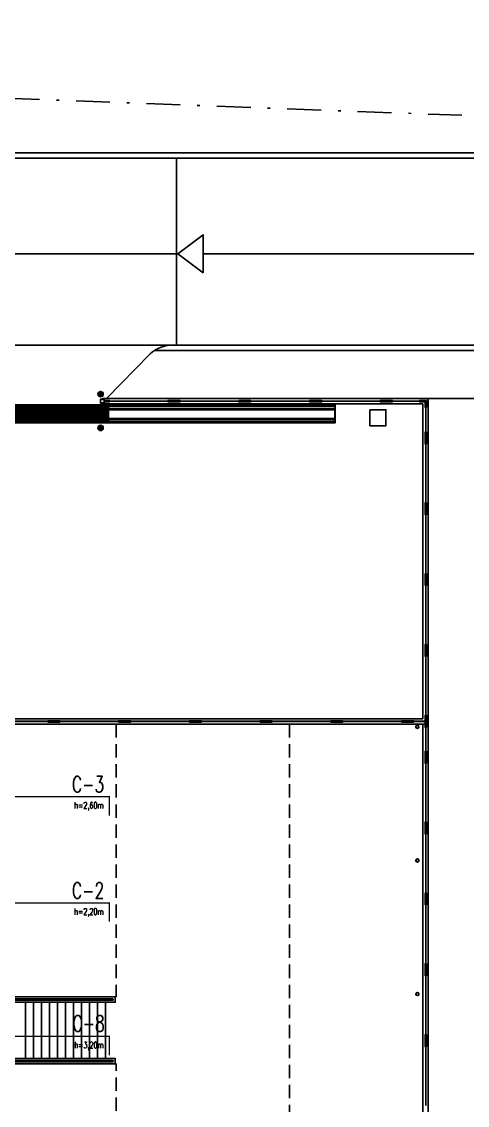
# Model space of a CAD drawing. Header units: millimetres. Extents: x -77 to 207, y -160 to 187.
# Drawn here: x 1.74 to 18.44, y 15.33 to 55.88 of the extents above; entities that cross this region are included whole.
import ezdxf
from ezdxf.xclip import XClip

# ---------------------------------------------------------------- set-up
doc = ezdxf.new("R2010")
doc.units = ezdxf.units.MM
doc.header["$LTSCALE"] = 0.1
doc.linetypes.add('X REF - ANELO INST bind$0$X REF - ANELO EXT$0$DASHDOT', pattern=[25.4, 12.7, -6.35, 0, -6.35])
doc.linetypes.add('X REF - ANELO INST bind$0$X REF - ANELO EXT$0$DASHED', pattern=[0.75, 0.5, -0.25])
for name, color, linetype in [('C02 PRY comun', 191, 'Continuous'), ('C03 PRY comun+papel kraft', 192, 'Continuous'), ('C08 CH trapezoidal', 148, 'Continuous'), ('X REF - ANELO INST bind$0$X REF - ANELO EXT$0$A-CORDONES', 8, 'Continuous'), ('X REF - ANELO INST bind$0$X REF - ANELO EXT$0$A-VISTAS', 8, 'Continuous'), ('X REF - ANELO INST bind$0$X REF - ANELO EXT$0$C-METALICA', 8, 'Continuous'), ('X REF - ANELO INST bind$0$X REF - ANELO EXT$0$D-BARANDA', 8, 'Continuous'), ('X REF - ANELO INST bind$0$X REF - ANELO EXT$0$D-POSTE HG20', 8, 'Continuous'), ('X REF - ANELO INST bind$0$X REF - ANELO EXT$0$E-REJILLAS', 8, 'Continuous'), ('X REF - ANELO INST bind$0$X REF - ANELO EXT$0$MET-COLUMNA METALICA', 7, 'Continuous'), ('X REF - ANELO INST bind$0$X REF - ANELO EXT$0$PROY-MEDIASOMBRA', 8, 'X REF - ANELO INST bind$0$X REF - ANELO EXT$0$DASHED'), ('X REF - ANELO INST bind$0$X REF - ANELO EXT$0$RLV-AUXILIARES', 252, 'Continuous'), ('X REF - ANELO INST bind$0$X REF - ANELO EXT$0$RLV-CORDONES', 8, 'Continuous'), ('X REF - ANELO INST bind$0$X REF - ANELO EXT$0$RLV-LINEA MT', 252, 'X REF - ANELO INST bind$0$X REF - ANELO EXT$0$DASHDOT'), ('X REF - ANELO INST bind$0$X REF - ANELO$0$A-VISTAS', 8, 'Continuous')]:
    doc.layers.add(name, color=color, linetype=linetype)
doc.styles.get("Standard").update_dxf_attribs({"font": 'arial.ttf'})
pattern_1 = [(0, (3.479, -383.36), (0, 6.985), [5.08, -1.905]), (90, (3.479, -383.36), (-6.985, 4e-16), [5.08, -1.905])]

# ---------------------------------------------------------------- blocks, each defined once
blk = doc.blocks.new('X REF - ANELO INST bind$0$X REF - ANELO EXT$0$Guia y reja de porton')
at = {"layer": 'X REF - ANELO INST bind$0$X REF - ANELO EXT$0$A-VISTAS'}
for p, q in [((-3.995, 0.613), (4.485, 0.613)), ((-3.995, 0.528), (4.485, 0.528)), ((-3.995, 0.117), (4.485, 0.117)), ((-3.995, 0.032), (4.485, 0.032))]:
    blk.add_line(p, q, dxfattribs=at)
for points in [[(-4.005, 0.673), (4.495, 0.673), (4.495, 0), (-4.005, 0)], [(-3.995, 0.663), (4.485, 0.663), (4.485, 0.01), (-3.995, 0.01)]]:
    blk.add_lwpolyline(points, close=True, dxfattribs=at)
at = {"layer": 'X REF - ANELO INST bind$0$X REF - ANELO EXT$0$E-REJILLAS'}
for p, q in [((-3.995, 0.488), (4.485, 0.488)), ((-3.995, 0.449), (4.485, 0.449)), ((-3.995, 0.418), (4.485, 0.418)), ((-3.788, 0.488), (-3.788, 0.157)), ((-3.288, 0.488), (-3.288, 0.157)), ((-2.788, 0.488), (-2.788, 0.157)), ((-2.288, 0.488), (-2.288, 0.157)), ((-1.788, 0.488), (-1.788, 0.157)), ((-1.288, 0.488), (-1.288, 0.157)), ((-0.788, 0.488), (-0.788, 0.157)), ((-0.288, 0.488), (-0.288, 0.157)), ((0.212, 0.488), (0.212, 0.157)), ((0.712, 0.488), (0.712, 0.157)), ((1.212, 0.488), (1.212, 0.157)), ((1.712, 0.488), (1.712, 0.157)), ((2.212, 0.488), (2.212, 0.157)), ((2.712, 0.488), (2.712, 0.157)), ((3.212, 0.488), (3.212, 0.157)), ((3.712, 0.488), (3.712, 0.157)), ((4.212, 0.488), (4.212, 0.157)), ((-3.995, 0.386), (4.485, 0.386)), ((-3.995, 0.354), (4.485, 0.354)), ((-3.995, 0.323), (4.485, 0.323)), ((-3.995, 0.291), (4.485, 0.291)), ((-3.995, 0.26), (4.485, 0.26)), ((-3.995, 0.228), (4.485, 0.228)), ((-3.995, 0.196), (4.485, 0.196)), ((-3.995, 0.157), (4.485, 0.157))]:
    blk.add_line(p, q, dxfattribs=at)
blk = doc.blocks.new('X REF - ANELO INST bind$0$X REF - ANELO EXT$0$Porton corrodizo PLT')
at = {"layer": 'X REF - ANELO INST bind$0$X REF - ANELO EXT$0$C-METALICA'}
h = blk.add_hatch(dxfattribs=at)
h.set_pattern_fill('ANGLE', color=255)
h.set_pattern_definition([(0, (3.479, -382.86), (0, 6.985), [5.08, -1.905]), (90, (3.479, -382.86), (-6.985, 4e-16), [5.08, -1.905])])
h.paths.add_polyline_path([(0.005, 0.954), (-8.402, 0.954), (-8.402, 0.894), (0.005, 0.894)])
h = blk.add_hatch(color=255, dxfattribs=at)
h.dxf.hatch_style = 1
h.paths.add_polyline_path([(-8.402, 0.894), (-8.342, 0.894), (-8.342, 0.394), (-8.402, 0.394)])
h = blk.add_hatch(dxfattribs=at)
h.set_pattern_fill('ANGLE', color=253)
h.set_pattern_definition(pattern_1)
h.paths.add_polyline_path([(-8.4, 0.896), (-8.4, 0.952), (-8.344, 0.952), (-8.344, 0.896)])
h = blk.add_hatch(dxfattribs=at)
h.set_pattern_fill('ANGLE', color=253)
h.set_pattern_definition([(0, (3.68, -383.36), (0, 6.985), [5.08, -1.905]), (90, (3.68, -383.36), (-6.985, 4e-16), [5.08, -1.905])])
h.paths.add_polyline_path([(-8.199, 0.896), (-8.199, 0.952), (-8.143, 0.952), (-8.143, 0.896)])
h = blk.add_hatch(dxfattribs=at)
h.set_pattern_fill('ANGLE', color=253)
h.set_pattern_definition([(0, (5.348, -383.36), (0, 6.985), [5.08, -1.905]), (90, (5.348, -383.36), (-6.985, 4e-16), [5.08, -1.905])])
h.paths.add_polyline_path([(-6.531, 0.896), (-6.531, 0.952), (-6.475, 0.952), (-6.475, 0.896)])
h = blk.add_hatch(color=255, dxfattribs=at)
h.dxf.hatch_style = 1
h.paths.add_polyline_path([(-6.332, 0.894), (-6.272, 0.894), (-6.272, 0.394), (-6.332, 0.394)])
h = blk.add_hatch(dxfattribs=at)
h.set_pattern_fill('ANGLE', color=253)
h.set_pattern_definition([(0, (5.549, -383.36), (0, 6.985), [5.08, -1.905]), (90, (5.549, -383.36), (-6.985, 4e-16), [5.08, -1.905])])
h.paths.add_polyline_path([(-6.33, 0.896), (-6.33, 0.952), (-6.274, 0.952), (-6.274, 0.896)])
h = blk.add_hatch(dxfattribs=at)
h.set_pattern_fill('ANGLE', color=253)
h.set_pattern_definition([(0, (5.75, -383.36), (0, 6.985), [5.08, -1.905]), (90, (5.75, -383.36), (-6.985, 4e-16), [5.08, -1.905])])
h.paths.add_polyline_path([(-6.129, 0.896), (-6.129, 0.952), (-6.073, 0.952), (-6.073, 0.896)])
h = blk.add_hatch(dxfattribs=at)
h.set_pattern_fill('ANGLE', color=253)
h.set_pattern_definition([(0, (7.452, -383.36), (0, 6.985), [5.08, -1.905]), (90, (7.452, -383.36), (-6.985, 4e-16), [5.08, -1.905])])
h.paths.add_polyline_path([(-4.428, 0.896), (-4.428, 0.952), (-4.372, 0.952), (-4.372, 0.896)])
h = blk.add_hatch(color=255, dxfattribs=at)
h.dxf.hatch_style = 1
h.paths.add_polyline_path([(-4.229, 0.894), (-4.169, 0.894), (-4.169, 0.394), (-4.229, 0.394)])
h = blk.add_hatch(dxfattribs=at)
h.set_pattern_fill('ANGLE', color=253)
h.set_pattern_definition([(0, (7.653, -383.36), (0, 6.985), [5.08, -1.905]), (90, (7.653, -383.36), (-6.985, 4e-16), [5.08, -1.905])])
h.paths.add_polyline_path([(-4.227, 0.896), (-4.227, 0.952), (-4.171, 0.952), (-4.171, 0.896)])
h = blk.add_hatch(dxfattribs=at)
h.set_pattern_fill('ANGLE', color=253)
h.set_pattern_definition([(0, (7.8536, -383.36), (0, 6.985), [5.08, -1.905]), (90, (7.8536, -383.36), (-6.985, 4e-16), [5.08, -1.905])])
h.paths.add_polyline_path([(-4.026, 0.896), (-4.026, 0.952), (-3.97, 0.952), (-3.97, 0.896)])
h = blk.add_hatch(dxfattribs=at)
h.set_pattern_fill('ANGLE', color=253)
h.set_pattern_definition([(0, (9.555, -383.36), (0, 6.985), [5.08, -1.905]), (90, (9.555, -383.36), (-6.985, 4e-16), [5.08, -1.905])])
h.paths.add_polyline_path([(-2.324, 0.896), (-2.324, 0.952), (-2.268, 0.952), (-2.268, 0.896)])
h = blk.add_hatch(color=255, dxfattribs=at)
h.dxf.hatch_style = 1
h.paths.add_polyline_path([(-2.125, 0.894), (-2.065, 0.894), (-2.065, 0.394), (-2.125, 0.394)])
h = blk.add_hatch(dxfattribs=at)
h.set_pattern_fill('ANGLE', color=253)
h.set_pattern_definition([(0, (9.756, -383.36), (0, 6.985), [5.08, -1.905]), (90, (9.756, -383.36), (-6.985, 4e-16), [5.08, -1.905])])
h.paths.add_polyline_path([(-2.123, 0.896), (-2.123, 0.952), (-2.067, 0.952), (-2.067, 0.896)])
h = blk.add_hatch(dxfattribs=at)
h.set_pattern_fill('ANGLE', color=253)
h.set_pattern_definition([(0, (9.957, -383.36), (0, 6.985), [5.08, -1.905]), (90, (9.957, -383.36), (-6.985, 4e-16), [5.08, -1.905])])
h.paths.add_polyline_path([(-1.922, 0.896), (-1.922, 0.952), (-1.866, 0.952), (-1.866, 0.896)])
h = blk.add_hatch(dxfattribs=at)
h.set_pattern_fill('ANGLE', color=253)
h.set_pattern_definition([(0, (11.625, -383.36), (0, 6.985), [5.08, -1.905]), (90, (11.625, -383.36), (-6.985, 4e-16), [5.08, -1.905])])
h.paths.add_polyline_path([(-0.254, 0.896), (-0.254, 0.952), (-0.198, 0.952), (-0.198, 0.896)])
h = blk.add_hatch(color=255, dxfattribs=at)
h.dxf.hatch_style = 1
h.paths.add_polyline_path([(-0.055, 0.894), (0.005, 0.894), (0.005, 0.394), (-0.055, 0.394)])
h = blk.add_hatch(dxfattribs=at)
h.set_pattern_fill('ANGLE', color=253)
h.set_pattern_definition([(0, (11.826, -383.36), (0, 6.985), [5.08, -1.905]), (90, (11.826, -383.36), (-6.985, 4e-16), [5.08, -1.905])])
h.paths.add_polyline_path([(-0.053, 0.896), (-0.053, 0.952), (0.003, 0.952), (0.003, 0.896)])
h = blk.add_hatch(dxfattribs=at)
h.set_pattern_fill('ANGLE', color=255)
h.set_pattern_definition(pattern_1)
h.paths.add_polyline_path([(0.005, 0.454), (-8.402, 0.454), (-8.402, 0.394), (0.005, 0.394)])
at = {"layer": 'X REF - ANELO INST bind$0$X REF - ANELO EXT$0$C-METALICA', "elevation": 0.008}
for points in [[(0.005, 0.954), (-8.402, 0.954), (-8.402, 0.894), (0.005, 0.894)], [(-8.402, 0.894), (-8.402, 0.954), (-8.342, 0.954), (-8.342, 0.894)], [(-8.402, 0.894), (-8.342, 0.894), (-8.342, 0.394), (-8.402, 0.394)], [(-8.4, 0.896), (-8.4, 0.952), (-8.344, 0.952), (-8.344, 0.896)], [(-8.201, 0.894), (-8.201, 0.954), (-8.141, 0.954), (-8.141, 0.894)], [(-8.199, 0.896), (-8.199, 0.952), (-8.143, 0.952), (-8.143, 0.896)], [(-6.533, 0.894), (-6.533, 0.954), (-6.473, 0.954), (-6.473, 0.894)], [(-6.531, 0.896), (-6.531, 0.952), (-6.475, 0.952), (-6.475, 0.896)], [(-6.332, 0.894), (-6.332, 0.954), (-6.272, 0.954), (-6.272, 0.894)], [(-6.332, 0.894), (-6.272, 0.894), (-6.272, 0.394), (-6.332, 0.394)], [(-6.33, 0.896), (-6.33, 0.952), (-6.274, 0.952), (-6.274, 0.896)], [(-6.131, 0.894), (-6.131, 0.954), (-6.071, 0.954), (-6.071, 0.894)], [(-6.129, 0.896), (-6.129, 0.952), (-6.073, 0.952), (-6.073, 0.896)], [(-4.43, 0.894), (-4.43, 0.954), (-4.37, 0.954), (-4.37, 0.894)], [(-4.428, 0.896), (-4.428, 0.952), (-4.372, 0.952), (-4.372, 0.896)], [(-4.229, 0.894), (-4.229, 0.954), (-4.169, 0.954), (-4.169, 0.894)], [(-4.229, 0.894), (-4.169, 0.894), (-4.169, 0.394), (-4.229, 0.394)], [(-4.227, 0.896), (-4.227, 0.952), (-4.171, 0.952), (-4.171, 0.896)], [(-4.028, 0.894), (-4.028, 0.954), (-3.968, 0.954), (-3.968, 0.894)], [(-4.026, 0.896), (-4.026, 0.952), (-3.97, 0.952), (-3.97, 0.896)], [(-2.326, 0.894), (-2.326, 0.954), (-2.266, 0.954), (-2.266, 0.894)], [(-2.324, 0.896), (-2.324, 0.952), (-2.268, 0.952), (-2.268, 0.896)], [(-2.125, 0.894), (-2.125, 0.954), (-2.065, 0.954), (-2.065, 0.894)], [(-2.125, 0.894), (-2.065, 0.894), (-2.065, 0.394), (-2.125, 0.394)], [(-2.123, 0.896), (-2.123, 0.952), (-2.067, 0.952), (-2.067, 0.896)], [(-1.924, 0.894), (-1.924, 0.954), (-1.864, 0.954), (-1.864, 0.894)], [(-1.922, 0.896), (-1.922, 0.952), (-1.866, 0.952), (-1.866, 0.896)], [(-0.256, 0.894), (-0.256, 0.954), (-0.196, 0.954), (-0.196, 0.894)], [(-0.254, 0.896), (-0.254, 0.952), (-0.198, 0.952), (-0.198, 0.896)], [(-0.055, 0.894), (-0.055, 0.954), (0.005, 0.954), (0.005, 0.894)], [(-0.055, 0.894), (0.005, 0.894), (0.005, 0.394), (-0.055, 0.394)], [(-0.053, 0.896), (-0.053, 0.952), (0.003, 0.952), (0.003, 0.896)], [(0.005, 0.454), (-8.402, 0.454), (-8.402, 0.394), (0.005, 0.394)]]:
    blk.add_lwpolyline(points, close=True, dxfattribs=at)
blk = doc.blocks.new('X REF - ANELO INST bind$0$X REF - ANELO EXT$0$def hg poste 20')
at = {"layer": 'X REF - ANELO INST bind$0$X REF - ANELO EXT$0$D-POSTE HG20'}
h = blk.add_hatch(color=256, dxfattribs=at)
edge = h.paths.add_edge_path()
edge.add_arc((1268.582, 494.004), 0.1, 0, 360)
blk.add_circle((1268.582, 494.004), 0.1, dxfattribs=at)
blk = doc.blocks.new('X REF - ANELO INST bind$0$X REF - ANELO EXT')
at = {"layer": 'X REF - ANELO INST bind$0$X REF - ANELO EXT$0$A-CORDONES'}
for points in [[(0.279, 19.19), (5.248, 19.19), (5.248, 19.39), (0.279, 19.39)], [(0.279, 16.887), (5.248, 16.887), (5.248, 17.087), (0.279, 17.087)]]:
    blk.add_lwpolyline(points, dxfattribs=at)
at = {"layer": 'X REF - ANELO INST bind$0$X REF - ANELO EXT$0$A-VISTAS'}
for p, q in [((16.981, 29.595), (16.981, 41.778)), ((4.996, 41.485), (13.476, 41.485)), ((4.996, 41.4), (13.476, 41.4)), ((16.781, 29.795), (16.781, 41.588)), ((4.996, 40.989), (13.476, 40.989)), ((4.996, 40.904), (13.476, 40.904)), ((0.279, 29.795), (16.781, 29.795)), ((0.279, 29.595), (16.981, 29.595)), ((1.881, 17.087), (1.881, 19.19)), ((2.181, 17.087), (2.181, 19.19)), ((2.481, 17.087), (2.481, 19.19)), ((2.781, 17.087), (2.781, 19.19)), ((3.081, 17.087), (3.081, 19.19)), ((3.381, 17.087), (3.381, 19.19)), ((3.681, 17.087), (3.681, 19.19)), ((3.981, 17.087), (3.981, 19.19)), ((4.281, 17.087), (4.281, 19.19)), ((4.581, 17.087), (4.581, 19.19)), ((4.881, 17.087), (4.881, 19.19))]:
    blk.add_line(p, q, dxfattribs=at)
for points in [[(4.78, 41.753), (4.78, 41.778), (16.981, 41.778)], [(16.781, 41.588), (4.78, 41.588), (4.78, 41.613)], [(11.781, -6.245), (11.781, -6.047), (16.781, -6.047), (16.781, 29.595), (16.781, 29.595), (16.981, 29.595), (16.981, 29.595), (16.981, -6.245), (11.781, -6.245)]]:
    blk.add_lwpolyline(points, dxfattribs=at)
for points in [[(16.981, 5.472), (16.981, 41.778), (47.481, 41.778), (47.481, 5.472)], [(4.986, 41.545), (13.486, 41.545), (13.486, 40.872), (4.986, 40.872)], [(4.996, 41.535), (13.476, 41.535), (13.476, 40.882), (4.996, 40.882)]]:
    blk.add_lwpolyline(points, close=True, dxfattribs=at)
at = {"layer": 'X REF - ANELO INST bind$0$X REF - ANELO EXT$0$C-METALICA'}
for p, q in [((4.83, 41.708), (4.98, 41.708)), ((4.98, 41.658), (4.83, 41.658)), ((7.43, 41.708), (7.28, 41.708)), ((7.28, 41.658), (7.43, 41.658)), ((7.48, 41.708), (7.63, 41.708)), ((7.63, 41.658), (7.48, 41.658)), ((9.929, 41.708), (10.079, 41.708)), ((10.079, 41.658), (9.929, 41.658)), ((10.279, 41.708), (10.129, 41.708)), ((10.129, 41.658), (10.279, 41.658)), ((12.729, 41.708), (12.579, 41.708)), ((12.579, 41.658), (12.729, 41.658)), ((12.779, 41.708), (12.929, 41.708)), ((12.929, 41.658), (12.779, 41.658)), ((15.379, 41.708), (15.229, 41.708)), ((15.229, 41.658), (15.379, 41.658)), ((15.429, 41.708), (15.579, 41.708)), ((15.579, 41.658), (15.429, 41.658)), ((16.863, 41.708), (16.713, 41.708)), ((16.713, 41.658), (16.863, 41.658)), ((16.863, 41.658), (16.863, 41.508)), ((16.913, 41.508), (16.913, 41.658)), ((16.863, 40.33), (16.863, 40.48)), ((16.863, 40.28), (16.863, 40.13)), ((16.913, 40.48), (16.913, 40.33)), ((16.913, 40.13), (16.913, 40.28)), ((16.863, 37.68), (16.863, 37.83)), ((16.913, 37.83), (16.913, 37.68)), ((16.863, 37.63), (16.863, 37.48)), ((16.913, 37.48), (16.913, 37.63)), ((16.863, 35.18), (16.863, 35.03)), ((16.863, 34.83), (16.863, 34.98)), ((16.913, 35.03), (16.913, 35.18)), ((16.913, 34.98), (16.913, 34.83)), ((16.863, 32.381), (16.863, 32.531)), ((16.913, 32.531), (16.913, 32.381)), ((16.863, 32.331), (16.863, 32.181)), ((16.913, 32.181), (16.913, 32.331)), ((2.778, 29.725), (2.928, 29.725)), ((2.928, 29.675), (2.778, 29.675)), ((3.128, 29.725), (2.978, 29.725)), ((2.978, 29.675), (3.128, 29.675)), ((5.578, 29.725), (5.428, 29.725)), ((5.428, 29.675), (5.578, 29.675)), ((5.628, 29.725), (5.778, 29.725)), ((5.778, 29.675), (5.628, 29.675)), ((8.228, 29.725), (8.078, 29.725)), ((8.078, 29.675), (8.228, 29.675)), ((8.278, 29.725), (8.428, 29.725)), ((8.428, 29.675), (8.278, 29.675)), ((10.878, 29.725), (10.728, 29.725)), ((10.728, 29.675), (10.878, 29.675)), ((10.928, 29.725), (11.078, 29.725)), ((11.078, 29.675), (10.928, 29.675)), ((13.378, 29.725), (13.528, 29.725)), ((13.528, 29.675), (13.378, 29.675)), ((13.728, 29.725), (13.578, 29.725)), ((13.728, 29.725), (13.578, 29.725)), ((13.578, 29.675), (13.728, 29.675)), ((13.578, 29.675), (13.728, 29.675)), ((16.178, 29.725), (16.028, 29.725)), ((16.028, 29.675), (16.178, 29.675)), ((16.228, 29.725), (16.378, 29.725)), ((16.378, 29.675), (16.228, 29.675)), ((16.863, 29.731), (16.863, 29.881)), ((16.863, 29.681), (16.863, 29.531)), ((16.913, 29.881), (16.913, 29.731)), ((16.913, 29.531), (16.913, 29.681)), ((16.863, 29.531), (16.863, 29.482)), ((16.913, 29.482), (16.913, 29.531)), ((16.863, 28.38), (16.863, 28.53)), ((16.913, 28.53), (16.913, 28.38)), ((16.863, 28.33), (16.863, 28.18)), ((16.913, 28.18), (16.913, 28.33)), ((16.863, 25.73), (16.863, 25.88)), ((16.863, 25.68), (16.863, 25.53)), ((16.913, 25.88), (16.913, 25.73)), ((16.913, 25.53), (16.913, 25.68)), ((16.863, 23.23), (16.863, 23.08)), ((16.913, 23.08), (16.913, 23.23)), ((16.863, 22.88), (16.863, 23.03)), ((16.913, 23.03), (16.913, 22.88)), ((16.863, 20.431), (16.863, 20.581)), ((16.863, 20.381), (16.863, 20.231)), ((16.913, 20.581), (16.913, 20.431)), ((16.913, 20.231), (16.913, 20.381)), ((16.863, 17.781), (16.863, 17.931)), ((16.913, 17.931), (16.913, 17.781)), ((16.863, 17.731), (16.863, 17.581)), ((16.913, 17.581), (16.913, 17.731))]:
    blk.add_line(p, q, dxfattribs=at)
for points in [[(4.98, 41.708), (5.03, 41.708), (5.03, 41.658), (4.98, 41.658)], [(5.03, 41.678), (7.23, 41.678), (7.23, 41.688), (5.03, 41.688)], [(7.28, 41.708), (7.23, 41.708), (7.23, 41.658), (7.28, 41.658)], [(7.48, 41.708), (7.43, 41.708), (7.43, 41.658), (7.48, 41.658)], [(7.63, 41.708), (7.68, 41.708), (7.68, 41.658), (7.63, 41.658)], [(9.879, 41.678), (7.68, 41.678), (7.68, 41.688), (9.879, 41.688)], [(9.879, 41.708), (9.929, 41.708), (9.929, 41.658), (9.879, 41.658)], [(10.129, 41.708), (10.079, 41.708), (10.079, 41.658), (10.129, 41.658)], [(10.329, 41.708), (10.279, 41.708), (10.279, 41.658), (10.329, 41.658)], [(12.529, 41.678), (10.329, 41.678), (10.329, 41.688), (12.529, 41.688)], [(12.579, 41.708), (12.529, 41.708), (12.529, 41.658), (12.579, 41.658)], [(12.779, 41.708), (12.729, 41.708), (12.729, 41.658), (12.779, 41.658)], [(12.729, 41.708), (12.779, 41.708), (12.779, 41.658), (12.729, 41.658)], [(12.929, 41.708), (12.979, 41.708), (12.979, 41.658), (12.929, 41.658)], [(12.979, 41.678), (15.179, 41.678), (15.179, 41.688), (12.979, 41.688)], [(15.229, 41.708), (15.179, 41.708), (15.179, 41.658), (15.229, 41.658)], [(15.429, 41.708), (15.379, 41.708), (15.379, 41.658), (15.429, 41.658)], [(15.579, 41.708), (15.629, 41.708), (15.629, 41.658), (15.579, 41.658)], [(16.713, 41.708), (16.663, 41.708), (16.663, 41.658), (16.713, 41.658)], [(16.913, 41.708), (16.863, 41.708), (16.863, 41.658), (16.913, 41.658)], [(16.863, 41.508), (16.863, 41.458), (16.913, 41.458), (16.913, 41.508)], [(16.863, 40.48), (16.863, 40.53), (16.913, 40.53), (16.913, 40.48)], [(16.863, 40.33), (16.863, 40.28), (16.913, 40.28), (16.913, 40.33)], [(16.863, 40.13), (16.863, 40.08), (16.913, 40.08), (16.913, 40.13)], [(16.893, 37.88), (16.893, 40.08), (16.883, 40.08), (16.883, 37.88)], [(16.863, 37.83), (16.863, 37.88), (16.913, 37.88), (16.913, 37.83)], [(16.863, 37.68), (16.863, 37.63), (16.913, 37.63), (16.913, 37.68)], [(16.863, 37.63), (16.863, 37.68), (16.913, 37.68), (16.913, 37.63)], [(16.863, 37.48), (16.863, 37.43), (16.913, 37.43), (16.913, 37.48)], [(16.893, 37.43), (16.893, 35.23), (16.883, 35.23), (16.883, 37.43)], [(16.863, 35.23), (16.863, 35.18), (16.913, 35.18), (16.913, 35.23)], [(16.863, 35.03), (16.863, 34.98), (16.913, 34.98), (16.913, 35.03)], [(16.863, 34.78), (16.863, 34.83), (16.913, 34.83), (16.913, 34.78)], [(16.893, 34.78), (16.893, 32.581), (16.883, 32.581), (16.883, 34.78)], [(16.863, 32.531), (16.863, 32.581), (16.913, 32.581), (16.913, 32.531)], [(16.863, 32.381), (16.863, 32.331), (16.913, 32.331), (16.913, 32.381)], [(16.863, 32.181), (16.863, 32.131), (16.913, 32.131), (16.913, 32.181)], [(16.893, 29.931), (16.893, 32.131), (16.883, 32.131), (16.883, 29.931)], [(2.728, 29.695), (0.529, 29.695), (0.529, 29.705), (2.728, 29.705)], [(2.728, 29.725), (2.778, 29.725), (2.778, 29.675), (2.728, 29.675)], [(2.978, 29.725), (2.928, 29.725), (2.928, 29.675), (2.978, 29.675)], [(3.178, 29.725), (3.128, 29.725), (3.128, 29.675), (3.178, 29.675)], [(5.378, 29.695), (3.178, 29.695), (3.178, 29.705), (5.378, 29.705)], [(5.428, 29.725), (5.378, 29.725), (5.378, 29.675), (5.428, 29.675)], [(5.628, 29.725), (5.578, 29.725), (5.578, 29.675), (5.628, 29.675)], [(5.578, 29.725), (5.628, 29.725), (5.628, 29.675), (5.578, 29.675)], [(5.778, 29.725), (5.828, 29.725), (5.828, 29.675), (5.778, 29.675)], [(5.828, 29.695), (8.028, 29.695), (8.028, 29.705), (5.828, 29.705)], [(8.078, 29.725), (8.028, 29.725), (8.028, 29.675), (8.078, 29.675)], [(8.278, 29.725), (8.228, 29.725), (8.228, 29.675), (8.278, 29.675)], [(8.428, 29.725), (8.478, 29.725), (8.478, 29.675), (8.428, 29.675)], [(10.678, 29.695), (8.478, 29.695), (8.478, 29.705), (10.678, 29.705)], [(10.728, 29.725), (10.678, 29.725), (10.678, 29.675), (10.728, 29.675)], [(10.878, 29.725), (10.928, 29.725), (10.928, 29.675), (10.878, 29.675)], [(10.928, 29.725), (10.878, 29.725), (10.878, 29.675), (10.928, 29.675)], [(11.078, 29.725), (11.128, 29.725), (11.128, 29.675), (11.078, 29.675)], [(11.128, 29.695), (13.328, 29.695), (13.328, 29.705), (11.128, 29.705)], [(13.328, 29.725), (13.378, 29.725), (13.378, 29.675), (13.328, 29.675)], [(13.528, 29.725), (13.578, 29.725), (13.578, 29.675), (13.528, 29.675)], [(13.778, 29.725), (13.728, 29.725), (13.728, 29.675), (13.778, 29.675)], [(13.778, 29.725), (13.728, 29.725), (13.728, 29.675), (13.778, 29.675)], [(15.978, 29.695), (13.778, 29.695), (13.778, 29.705), (15.978, 29.705)], [(16.028, 29.725), (15.978, 29.725), (15.978, 29.675), (16.028, 29.675)], [(16.228, 29.725), (16.178, 29.725), (16.178, 29.675), (16.228, 29.675)], [(16.178, 29.725), (16.228, 29.725), (16.228, 29.675), (16.178, 29.675)], [(16.378, 29.725), (16.428, 29.725), (16.428, 29.675), (16.378, 29.675)], [(16.428, 29.695), (16.863, 29.695), (16.863, 29.705), (16.428, 29.705)], [(16.863, 29.881), (16.863, 29.931), (16.913, 29.931), (16.913, 29.881)], [(16.863, 29.731), (16.863, 29.681), (16.913, 29.681), (16.913, 29.731)], [(16.863, 29.681), (16.863, 29.731), (16.913, 29.731), (16.913, 29.681)], [(16.863, 29.531), (16.863, 29.481), (16.913, 29.481), (16.913, 29.531)], [(16.863, 28.53), (16.863, 28.58), (16.913, 28.58), (16.913, 28.53)], [(16.863, 28.38), (16.863, 28.33), (16.913, 28.33), (16.913, 28.38)], [(16.863, 28.18), (16.863, 28.13), (16.913, 28.13), (16.913, 28.18)], [(16.893, 25.93), (16.893, 28.13), (16.883, 28.13), (16.883, 25.93)], [(16.863, 25.88), (16.863, 25.93), (16.913, 25.93), (16.913, 25.88)], [(16.863, 25.73), (16.863, 25.68), (16.913, 25.68), (16.913, 25.73)], [(16.863, 25.68), (16.863, 25.73), (16.913, 25.73), (16.913, 25.68)], [(16.863, 25.53), (16.863, 25.48), (16.913, 25.48), (16.913, 25.53)], [(16.893, 25.48), (16.893, 23.28), (16.883, 23.28), (16.883, 25.48)], [(16.863, 23.28), (16.863, 23.23), (16.913, 23.23), (16.913, 23.28)], [(16.863, 23.08), (16.863, 23.03), (16.913, 23.03), (16.913, 23.08)], [(16.863, 22.83), (16.863, 22.88), (16.913, 22.88), (16.913, 22.83)], [(16.893, 22.83), (16.893, 20.631), (16.883, 20.631), (16.883, 22.83)], [(16.863, 20.581), (16.863, 20.631), (16.913, 20.631), (16.913, 20.581)], [(16.863, 20.431), (16.863, 20.381), (16.913, 20.381), (16.913, 20.431)], [(16.863, 20.231), (16.863, 20.181), (16.913, 20.181), (16.913, 20.231)], [(16.893, 17.981), (16.893, 20.181), (16.883, 20.181), (16.883, 17.981)], [(16.863, 17.931), (16.863, 17.981), (16.913, 17.981), (16.913, 17.931)], [(16.863, 17.781), (16.863, 17.731), (16.913, 17.731), (16.913, 17.781)], [(16.863, 17.731), (16.863, 17.781), (16.913, 17.781), (16.913, 17.731)], [(16.863, 17.581), (16.863, 17.531), (16.913, 17.531), (16.913, 17.581)], [(16.893, 17.531), (16.893, 15.331), (16.883, 15.331), (16.883, 17.531)]]:
    blk.add_lwpolyline(points, close=True, dxfattribs=at)
for points in [[(15.629, 41.678), (16.663, 41.678), (16.663, 41.688), (15.629, 41.688)], [(16.893, 40.53), (16.893, 41.458), (16.883, 41.458), (16.883, 40.53)], [(16.893, 29.481), (16.893, 28.58), (16.883, 28.58), (16.883, 29.481)]]:
    blk.add_lwpolyline(points, dxfattribs=at)
at = {"layer": 'X REF - ANELO INST bind$0$X REF - ANELO EXT$0$D-BARANDA'}
for points in [[(0.399, 19.264), (5.152, 19.264, 0.995994), (5.152, 19.314), (0.399, 19.314, 0.903922)], [(0.399, 16.962), (5.152, 16.962, 0.995994), (5.152, 17.012), (0.399, 17.012, 0.903922)]]:
    blk.add_lwpolyline(points, format="xyb", close=True, dxfattribs=at)
at = {"layer": 'X REF - ANELO INST bind$0$X REF - ANELO EXT$0$E-REJILLAS'}
for p, q in [((4.996, 41.36), (13.476, 41.36)), ((4.996, 41.029), (13.476, 41.029))]:
    blk.add_line(p, q, dxfattribs=at)
blk.add_lwpolyline([(14.794, 41.36), (15.394, 41.36), (15.394, 40.76), (14.794, 40.76)], close=True, dxfattribs=at)
at = {"layer": 'X REF - ANELO INST bind$0$X REF - ANELO EXT$0$MET-COLUMNA METALICA'}
for points in [[(4.712, 41.683), (4.696, 41.683, -0.414214), (4.693, 41.686), (4.693, 41.75, -0.414214), (4.696, 41.753), (4.83, 41.753, -0.414214), (4.833, 41.75), (4.833, 41.686, -0.414214), (4.83, 41.683), (4.812, 41.683)], [(4.712, 41.683), (4.696, 41.683, -0.414214), (4.693, 41.686), (4.693, 41.75, -0.414214), (4.696, 41.753), (4.83, 41.753, -0.414214), (4.833, 41.75), (4.833, 41.686, -0.414214), (4.83, 41.683), (4.812, 41.683)], [(4.712, 41.683), (4.696, 41.683, 0.414214), (4.693, 41.68), (4.693, 41.616, 0.414214), (4.696, 41.613), (4.83, 41.613, 0.414214), (4.833, 41.616), (4.833, 41.68, 0.414214), (4.83, 41.683), (4.812, 41.683)], [(4.712, 41.686), (4.696, 41.686, -0.414214), (4.695, 41.686), (4.695, 41.75, -0.414214), (4.696, 41.751), (4.83, 41.751, -0.414214), (4.83, 41.75), (4.83, 41.686, -0.414214), (4.83, 41.686), (4.812, 41.686)], [(4.712, 41.686), (4.696, 41.686, -0.414214), (4.695, 41.686), (4.695, 41.75, -0.414214), (4.696, 41.751), (4.83, 41.751, -0.414214), (4.83, 41.75), (4.83, 41.686, -0.414214), (4.83, 41.686), (4.812, 41.686)], [(4.712, 41.681), (4.696, 41.681, 0.414214), (4.695, 41.68), (4.695, 41.616, 0.414214), (4.696, 41.616), (4.83, 41.616, 0.414214), (4.83, 41.616), (4.83, 41.68, 0.414214), (4.83, 41.681), (4.812, 41.681)], [(4.712, 41.681), (4.696, 41.681, 0.414214), (4.695, 41.68), (4.695, 41.616, 0.414214), (4.696, 41.616), (4.83, 41.616, 0.414214), (4.83, 41.616), (4.83, 41.68, 0.414214), (4.83, 41.681), (4.812, 41.681)]]:
    blk.add_lwpolyline(points, format="xyb", dxfattribs=at)
for centre, radius in [((16.571, 29.495), 0.06), ((16.571, 29.495), 0.054), ((16.571, 24.495), 0.06), ((16.571, 24.495), 0.054), ((16.571, 19.495), 0.06), ((16.571, 19.495), 0.054)]:
    blk.add_circle(centre, radius, dxfattribs=at)
at = {"layer": 'X REF - ANELO INST bind$0$X REF - ANELO EXT$0$PROY-MEDIASOMBRA', "ltscale": 10}
for points in [[(0.279, 19.39), (0.279, 29.595), (5.279, 29.595), (5.279, 19.39), (0.279, 19.39)], [(11.781, 29.595), (11.781, -5.847), (16.781, -5.847), (16.781, 29.595), (11.781, 29.595)], [(0.279, 16.887), (0.279, -0.629), (5.279, -0.629), (5.279, 16.887), (0.279, 16.887)]]:
    blk.add_lwpolyline(points, dxfattribs=at)
at = {"layer": 'X REF - ANELO INST bind$0$X REF - ANELO EXT$0$RLV-AUXILIARES'}
for p, q in [((7.551, 50.778), (7.551, 43.778)), ((-10.877, 47.199), (7.591, 47.199)), ((8.544, 47.199), (50.374, 47.199))]:
    blk.add_line(p, q, dxfattribs=at)
blk.add_lwpolyline([(8.544, 46.485), (8.544, 47.912), (7.591, 47.199), (8.544, 46.485)], dxfattribs=at)
at = {"layer": 'X REF - ANELO INST bind$0$X REF - ANELO EXT$0$RLV-CORDONES', "color": 253}
for p, q in [((7.455, 43.778), (-14.398, 43.778)), ((4.927, 41.778), (6.555, 43.456))]:
    blk.add_line(p, q, dxfattribs=at)
for points in [[(-37.541, 50.978), (46.375, 50.978, 0.414214), (50.175, 54.778), (50.175, 77.495)], [(6.555, 43.456, -0.190607), (7.455, 43.778, -0.357738)], [(6.736, 43.578), (46.375, 43.578, -0.414214), (50.175, 39.778), (50.175, -4.247, -0.414214), (46.375, -8.047), (12.63, -8.047)]]:
    blk.add_lwpolyline(points, format="xyb", dxfattribs=at)
at = {"layer": 'X REF - ANELO INST bind$0$X REF - ANELO EXT$0$RLV-CORDONES'}
for points in [[(-35.223, 50.778), (46.375, 50.778, 0.414214), (50.375, 54.778), (50.375, 77.495)], [(7.455, 43.778), (46.375, 43.778, -0.414214), (50.375, 39.778), (50.375, -4.247, -0.414214), (46.375, -8.247), (12.63, -8.247)]]:
    blk.add_lwpolyline(points, format="xyb", dxfattribs=at)
at = {"layer": 'X REF - ANELO INST bind$0$X REF - ANELO EXT$0$RLV-LINEA MT'}
blk.add_line((57.812, 50.903), (-27.805, 54.099), dxfattribs=at)
at = {"extrusion": (0, 0, -1), "zscale": -1}
for p in [(-1273.283, -452.059, -0.002), (-1273.283, -453.321, -0.002)]:
    blk.add_blockref('X REF - ANELO INST bind$0$X REF - ANELO EXT$0$def hg poste 20', p, dxfattribs=at)
blk.add_blockref('X REF - ANELO INST bind$0$X REF - ANELO EXT$0$Guia y reja de porton', (0.491, 40.872, 0))
at = {"xscale": -1}
blk.add_blockref('X REF - ANELO INST bind$0$X REF - ANELO EXT$0$Porton corrodizo PLT', (-3.498, 40.52), dxfattribs=at)
blk = doc.blocks.new('X REF - ANELO INST bind$0$X REF - ANELO')
at = {"layer": 'X REF - ANELO INST bind$0$X REF - ANELO$0$A-VISTAS'}
for p, q in [((-3.504, 41.485, 0), (4.976, 41.485, 0)), ((-3.504, 41.4, 0), (4.976, 41.4, 0)), ((4.996, 41.485, 0), (13.476, 41.485, 0)), ((4.996, 41.4, 0), (13.476, 41.4, 0)), ((-3.504, 40.989, 0), (4.976, 40.989, 0)), ((4.996, 40.989, 0), (13.476, 40.989, 0)), ((-3.504, 40.904, 0), (4.976, 40.904, 0)), ((4.996, 40.904, 0), (13.476, 40.904, 0))]:
    blk.add_line(p, q, dxfattribs=at)
at = {"layer": 'X REF - ANELO INST bind$0$X REF - ANELO$0$A-VISTAS', "elevation": 0}
for points in [[(-3.514, 41.545), (4.986, 41.545), (4.986, 40.872), (-3.514, 40.872)], [(-3.504, 41.535), (4.976, 41.535), (4.976, 40.882), (-3.504, 40.882)], [(4.986, 41.545), (13.486, 41.545), (13.486, 40.872), (4.986, 40.872)], [(4.996, 41.535), (13.476, 41.535), (13.476, 40.882), (4.996, 40.882)]]:
    blk.add_lwpolyline(points, close=True, dxfattribs=at)
blk.add_blockref('X REF - ANELO INST bind$0$X REF - ANELO EXT', (0, 0))
blk = doc.blocks.new('X REF - ANELO INST bind')
ref = blk.add_blockref('X REF - ANELO INST bind$0$X REF - ANELO', (0, 0))
XClip(ref).set_block_clipping_path([(-76.9680737415, -24.7711317477), (92.9860355418, 61.1669630168)])

msp = doc.modelspace()

# ---------------------------------------------------------------- linework, layer by layer
at = {"layer": 'C02 PRY comun', "const_width": 0.05, "elevation": -0.005}
msp.add_lwpolyline([(-0.656, 22.903), (5.029, 22.903), (5.029, 22.2)], dxfattribs=at)
at = {"layer": 'C03 PRY comun+papel kraft', "const_width": 0.05, "elevation": -0.005}
msp.add_lwpolyline([(-0.936, 26.879), (5.029, 26.879), (5.029, 26.176)], dxfattribs=at)
at = {"layer": 'C08 CH trapezoidal', "const_width": 0.05, "elevation": -0.005}
msp.add_lwpolyline([(0.566, 17.908), (5.029, 17.908), (5.029, 17.205)], dxfattribs=at)

# ---------------------------------------------------------------- block references
msp.add_blockref('X REF - ANELO INST bind', (0, 0))

# ---------------------------------------------------------------- texts
at = {"layer": 'C02 PRY comun', "color": 7, "attachment_point": 1}
for s, insert, char_height, width in [('\\pi2.2836;{\\Fromans|c0;\\W0.7;\\C2;C-2}', (1.346, 23.669, -0.009), 0.6, 3.50357), ('\\pi7.4627;{\\Fromans|c0;\\W0.7;h=2,20m}', (-3.752, 22.702, -0.009), 0.24, 8.55868)]:
    msp.add_mtext(s, dxfattribs=dict(at, insert=insert, char_height=char_height, width=width))
at = {"layer": 'C03 PRY comun+papel kraft', "color": 7, "attachment_point": 1}
for s, insert, char_height, width in [('\\pi2.2836;{\\Fromans|c0;\\W0.7;\\C2;C-3}', (1.346, 27.645, -0.009), 0.6, 3.50357), ('\\pi7.4627;{\\Fromans|c0;\\W0.7;h=2,60m}', (-3.752, 26.677, -0.009), 0.24, 8.55868)]:
    msp.add_mtext(s, dxfattribs=dict(at, insert=insert, char_height=char_height, width=width))
at = {"layer": 'C08 CH trapezoidal', "color": 7, "attachment_point": 1}
for s, insert, char_height, width in [('\\pi1.8767;{\\Fromans|c0;\\W0.7;\\C2;C-8}', (1.77, 18.696, -0.009), 0.6, 3.09668), ('\\pi7.8627;{\\Fromans|c0;\\W0.7;h=3,20m}', (-4.15, 17.706, -0.009), 0.24, 8.95868)]:
    msp.add_mtext(s, dxfattribs=dict(at, insert=insert, char_height=char_height, width=width))

doc.saveas('drawing.dxf')
